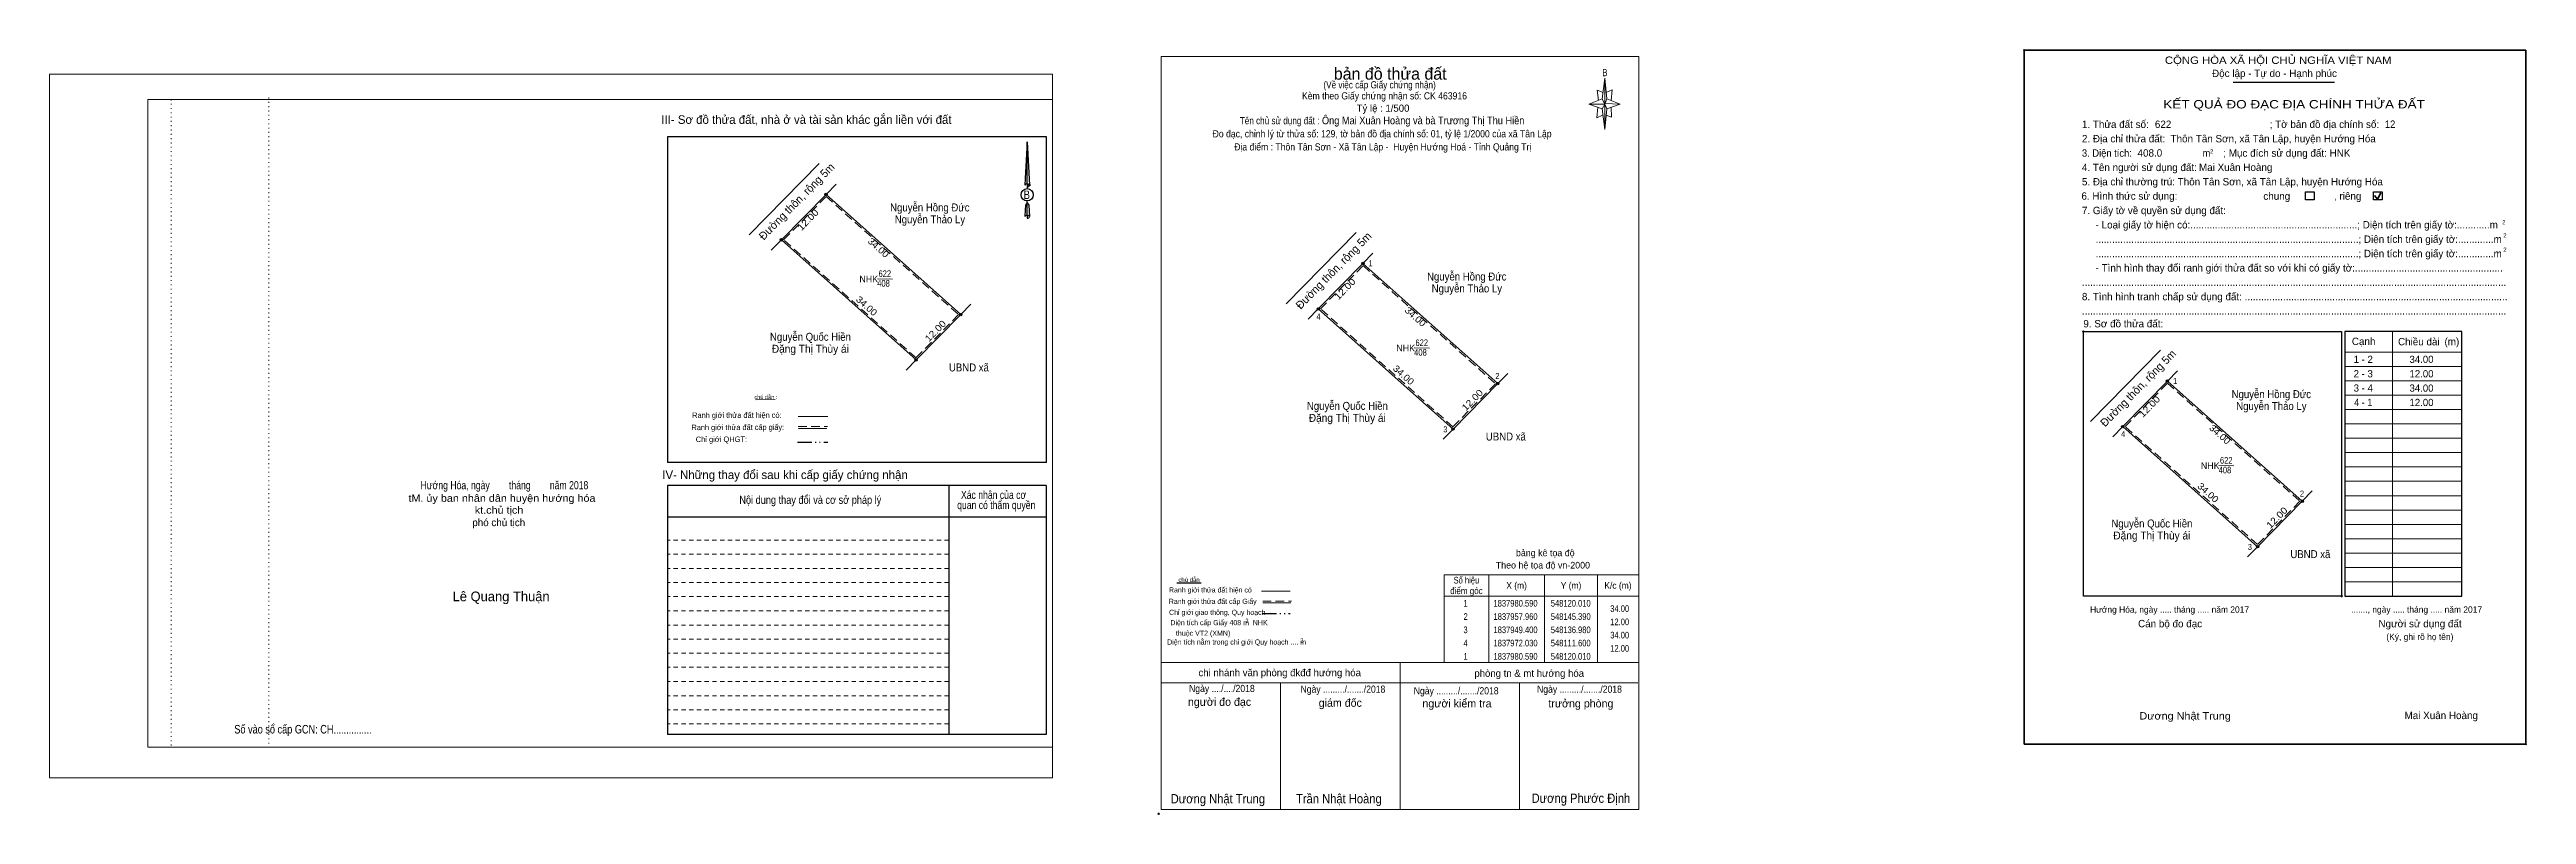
# Model space of a CAD drawing. Header units: metres. Extents: x 547721 to 548676, y 1837899 to 1838052.
# Drawn here: x 547721.1 to 548187.6, y 1837899 to 1838043 of the extents above; entities that cross this region are included whole.
import ezdxf
from ezdxf.enums import TextEntityAlignment as Align

# ---------------------------------------------------------------- set-up
doc = ezdxf.new("R2010")
doc.units = ezdxf.units.M
doc.header["$LTSCALE"] = 0.54
doc.header["$PDMODE"] = 32
doc.header["$PDSIZE"] = 0.27
for name, pattern in [('DASH_DOUBLE_DOT', [9.2, 5, -1.2, 0.3, -1.2, 0.3, -1.2]), ('DOTTED', [1.5, 0.3, -1.2]), ('MEDIUM_DASHED', [4.5, 3, -1.5]), ('SHORT_DASHED', [2.7, 1.5, -1.2])]:
    doc.linetypes.add(name, pattern=pattern)
for name, color, linetype, lineweight in [('1', 7, 'Continuous', 13), ('10', 7, 'Continuous', 13), ('11', 7, 'Continuous', 25), ('16', 7, 'Continuous', 25), ('18', 7, 'Continuous', 25), ('2', 7, 'Continuous', 35), ('27', 7, 'Continuous', 13), ('28', 7, 'SHORT_DASHED', 13), ('5', 7, 'DASH_DOUBLE_DOT', 25), ('50', 7, 'Continuous', 25), ('55', 7, 'Continuous', 13), ('63', 7, 'Continuous', 13), ('7', 7, 'Continuous', 13), ('8', 7, 'Continuous', 13)]:
    doc.layers.add(name, color=color, linetype=linetype, lineweight=lineweight)
for name, color, linetype in [('36', 7, 'Continuous'), ('48', 7, 'Continuous'), ('52', 7, 'Continuous'), ('6', 7, 'Continuous'), ('9', 7, 'Continuous')]:
    doc.layers.add(name, color=color, linetype=linetype)

msp = doc.modelspace()

# ---------------------------------------------------------------- hatches: boundary and pattern name
at = {"layer": '11'}
for points in [[(548120.2353, 1837980.59, 1), (548119.7847, 1837980.59, 1)], [(548111.8253, 1837972.03, 1), (548111.3747, 1837972.03, 1)], [(548145.6153, 1837957.96, 1), (548145.1647, 1837957.96, 1)], [(548137.2053, 1837949.4, 1), (548136.7547, 1837949.4, 1)], [(548137.2053, 1837949.4, 1), (548136.7547, 1837949.4, 1)]]:
    msp.add_hatch(color=256, dxfattribs=at).paths.add_polyline_path(points)
at = {"layer": '8'}
for points in [[(547867.5553, 1838015.75, 1), (547867.1047, 1838015.75, 1)], [(547859.1453, 1838007.19, 1), (547858.6947, 1838007.19, 1)], [(547968.6953, 1838002.74, 1), (547968.2447, 1838002.74, 1)], [(547892.9353, 1837993.12, 1), (547892.4847, 1837993.12, 1)], [(547960.2853, 1837994.18, 1), (547959.8347, 1837994.18, 1)], [(547884.5253, 1837984.56, 1), (547884.0747, 1837984.56, 1)], [(547884.5253, 1837984.56, 1), (547884.0747, 1837984.56, 1)], [(547994.0753, 1837980.11, 1), (547993.6247, 1837980.11, 1)], [(547985.6653, 1837971.55, 1), (547985.2147, 1837971.55, 1)], [(547985.6653, 1837971.55, 1), (547985.2147, 1837971.55, 1)]]:
    msp.add_hatch(color=256, dxfattribs=at).paths.add_polyline_path(points)

# ---------------------------------------------------------------- linework, layer by layer
at = {"layer": '1'}
for p, q in [((547739.59, 1838033.62), (547909.97, 1838033.62)), ((547739.59, 1837911.66), (547739.59, 1838033.62)), ((547909.97, 1838033.62), (547909.97, 1837910.63)), ((548162.39, 1837989.93), (548162.39, 1837940.08)), ((548153.45, 1837986.03), (548159.73, 1837986.03)), ((548153.45, 1837983.33), (548159.73, 1837983.33)), ((548159.73, 1837986.03), (548168.58, 1837986.03)), ((548159.73, 1837983.33), (548168.58, 1837983.33)), ((548168.58, 1837986.03), (548175.46, 1837986.03)), ((548168.58, 1837983.33), (548175.46, 1837983.33)), ((548153.45, 1837980.63), (548159.73, 1837980.63)), ((548153.45, 1837977.93), (548159.73, 1837977.93)), ((548159.73, 1837980.63), (548168.58, 1837980.63)), ((548159.73, 1837977.93), (548168.58, 1837977.93)), ((548168.58, 1837980.63), (548175.46, 1837980.63)), ((548168.58, 1837977.93), (548175.46, 1837977.93)), ((548153.45, 1837975.22), (548159.73, 1837975.22)), ((548153.45, 1837972.52), (548159.73, 1837972.52)), ((548159.73, 1837975.22), (548168.58, 1837975.22)), ((548159.73, 1837972.52), (548168.58, 1837972.52)), ((548168.58, 1837975.22), (548175.46, 1837975.22)), ((548168.58, 1837972.52), (548175.46, 1837972.52)), ((548153.45, 1837969.82), (548159.73, 1837969.82)), ((548159.73, 1837969.82), (548168.58, 1837969.82)), ((548168.58, 1837969.82), (548175.46, 1837969.82)), ((548153.45, 1837967.11), (548159.73, 1837967.11)), ((548153.45, 1837964.41), (548159.73, 1837964.41)), ((548159.73, 1837967.11), (548168.58, 1837967.11)), ((548159.73, 1837964.41), (548168.58, 1837964.41)), ((548168.58, 1837967.11), (548175.46, 1837967.11)), ((548168.58, 1837964.41), (548175.46, 1837964.41)), ((548153.45, 1837961.71), (548159.73, 1837961.71)), ((548153.45, 1837959), (548159.73, 1837959)), ((548159.73, 1837961.71), (548168.58, 1837961.71)), ((548159.73, 1837959), (548168.58, 1837959)), ((548168.58, 1837961.71), (548175.46, 1837961.71)), ((548168.58, 1837959), (548175.46, 1837959)), ((548153.45, 1837956.3), (548159.73, 1837956.3)), ((548153.45, 1837953.6), (548159.73, 1837953.6)), ((548159.73, 1837956.3), (548168.58, 1837956.3)), ((548159.73, 1837953.6), (548168.58, 1837953.6)), ((548168.58, 1837956.3), (548175.46, 1837956.3)), ((548168.58, 1837953.6), (548175.46, 1837953.6)), ((548153.45, 1837950.89), (548159.73, 1837950.89)), ((548159.73, 1837950.89), (548168.58, 1837950.89)), ((548168.58, 1837950.89), (548175.46, 1837950.89)), ((548153.45, 1837948.19), (548159.73, 1837948.19)), ((548153.45, 1837945.49), (548168.58, 1837945.49)), ((548159.73, 1837948.19), (548168.58, 1837948.19)), ((548168.58, 1837948.19), (548175.46, 1837948.19)), ((548168.58, 1837945.49), (548175.46, 1837945.49)), ((548153.45, 1837942.78), (548168.58, 1837942.78)), ((548168.58, 1837942.78), (548175.46, 1837942.78)), ((547739.59, 1837911.66), (547909.97, 1837911.66))]:
    msp.add_line(p, q, dxfattribs=at)
at = {"layer": '1', "linetype": 'DOTTED'}
for p, q in [((547744.01, 1838033.62), (547744.01, 1837911.66)), ((547762.4, 1838033.98), (547762.4, 1837912.01))]:
    msp.add_line(p, q, dxfattribs=at)
at = {"layer": '1', "lineweight": 25}
for p, q in [((548132.38, 1838036.9), (548151.48, 1838036.9)), ((548104.17, 1837945.91), (548104.17, 1837987.08)), ((548175.46, 1837989.93), (548153.45, 1837989.93)), ((548153.45, 1837989.93), (548153.45, 1837987.08)), ((548153.45, 1837987.08), (548153.45, 1837945.91)), ((548175.46, 1837940.08), (548175.46, 1837989.93)), ((548153.45, 1837945.91), (548153.45, 1837940.08))]:
    msp.add_line(p, q, dxfattribs=at)
at = {"layer": '1', "lineweight": 35}
for p, q in [((548159.02, 1838015.55), (548159.56, 1838014.85)), ((548159.56, 1838014.85), (548160.21, 1838016.02))]:
    msp.add_line(p, q, dxfattribs=at)
at = {"layer": '1'}
for points in [[(547721.07, 1837905.86), (547909.97, 1837905.86), (547909.97, 1838038.41), (547721.07, 1838038.41)], [(548120.01, 1837980.59), (548145.39, 1837957.96), (548136.98, 1837949.4), (548111.6, 1837972.03)]]:
    msp.add_lwpolyline(points, close=True, dxfattribs=at)
msp.add_lwpolyline([(547746.49, 1838033.62), (547909.97, 1838033.62), (547909.97, 1837911.66), (547746.49, 1837911.66)], dxfattribs=at)
at = {"layer": '1', "lineweight": 25}
for points in [[(548104.17, 1837987.08), (548104.17, 1837989.91), (548152.82, 1837989.91), (548152.82, 1837987.08), (548152.82, 1837945.91)], [(548152.82, 1837945.91), (548152.82, 1837940.08), (548104.17, 1837940.08), (548104.17, 1837945.91)], [(548153.45, 1837940.08), (548175.46, 1837940.08), (548175.46, 1837940.57)]]:
    msp.add_lwpolyline(points, dxfattribs=at)
at = {"layer": '1'}
for p in [(548093.04, 1838042.89), (548104.17, 1837989.91), (548152.82, 1837940.08), (548187.5, 1837912.24)]:
    msp.add_point(p, dxfattribs=at)
at = {"layer": '10'}
msp.add_line((548118.72, 1837986.41), (548105.54, 1837973), dxfattribs=at)
msp.add_lwpolyline([(548136.98, 1837949.4), (548111.6, 1837972.03), (548120.01, 1837980.59), (548145.39, 1837957.96)], close=True, dxfattribs=at)
at = {"layer": '10', "linetype": 'MEDIUM_DASHED'}
msp.add_lwpolyline([(548136.97, 1837949.81), (548112.03, 1837972.04), (548120.02, 1837980.18), (548144.96, 1837957.95)], close=True, dxfattribs=at)
at = {"layer": '11'}
for centre in [(548120.01, 1837980.59), (548111.6, 1837972.03), (548145.39, 1837957.96), (548136.98, 1837949.4), (548136.98, 1837949.4)]:
    msp.add_circle(centre, 0.2253, dxfattribs=at)
at = {"layer": '16'}
msp.add_line((547938.01, 1837942.54), (547933.39, 1837942.54), dxfattribs=at)
at = {"layer": '18'}
for p, q in [((547905.2, 1838025.62), (547905.65, 1838017.5)), ((547905.2, 1838025.62), (547905.65, 1838017.5)), ((547905.2, 1838025.62), (547905.65, 1838017.5)), ((547904.85, 1838018.74), (547904.8, 1838017.5)), ((547905.2, 1838017.72), (547905.2, 1838017.43)), ((547905.2, 1838017.43), (547905.2, 1838017.22)), ((547905.2, 1838017.22), (547905.2, 1838016.89)), ((547905.2, 1838017.22), (547905.2, 1838016.89)), ((547905.2, 1838017.22), (547905.2, 1838016.89)), ((547905.2, 1838014.14), (547905.2, 1838014.5)), ((547905.2, 1838014.14), (547905.2, 1838014.5)), ((547905.2, 1838014.14), (547905.2, 1838014.5)), ((547905.2, 1838014.14), (547905.51, 1838013.7)), ((547905.2, 1838014.14), (547905.51, 1838013.7)), ((547905.2, 1838014.14), (547905.51, 1838013.7)), ((547905.2, 1838011.83), (547905.2, 1838011.53)), ((547905.2, 1838011.53), (547905.2, 1838011.28)), ((547905.51, 1838013.7), (547905.65, 1838011.57)), ((547905.51, 1838013.7), (547905.65, 1838011.57)), ((547905.51, 1838013.7), (547905.65, 1838011.57)), ((547905.65, 1838011.57), (547905.65, 1838011.58))]:
    msp.add_line(p, q, dxfattribs=at)
for points in [[(547905.2, 1838017.72), (547905.2, 1838025.62), (547904.85, 1838018.74)], [(547905.2, 1838011.83), (547905.2, 1838014.14), (547904.93, 1838013.7), (547904.85, 1838012.83), (547904.8, 1838011.58)]]:
    msp.add_lwpolyline(points, dxfattribs=at)
msp.add_ellipse((547905.213, 1838015.6701), major_axis=(0, 1.158), ratio=0.983453, dxfattribs=at)
for centre, start_param, end_param in [((547905.2134, 1838017.4546), 1.57079633, 3.07445202), ((547905.2134, 1838017.4546), 0.06714063, 1.57079633), ((547905.2134, 1838017.4546), 4.71238898, 6.28318531), ((547905.2134, 1838011.5441), 2.49106941, 3.07427841), ((547905.2134, 1838011.5441), 1.57079633, 2.49106941), ((547905.2134, 1838011.5441), 0.06714063, 1.57079633), ((547905.2134, 1838011.5441), 4.71238898, 6.28318531)]:
    msp.add_ellipse(centre, major_axis=(0.4175, 0), ratio=0.655448, start_param=start_param, end_param=end_param, dxfattribs=at)
msp.add_point((547905.65, 1838017.5), dxfattribs=at)
at = {"layer": '2'}
msp.add_lwpolyline([(548093.04, 1838042.89), (548187.5, 1838042.89), (548187.5, 1837912.24), (548093.04, 1837912.24)], close=True, dxfattribs=at)
at = {"layer": '27'}
for p, q in [((548120.01, 1837980.59), (548121.9, 1837982.52)), ((548111.6, 1837972.03), (548109.71, 1837970.1)), ((548145.39, 1837957.96), (548147.28, 1837959.89)), ((548136.98, 1837949.4), (548135.09, 1837947.47))]:
    msp.add_line(p, q, dxfattribs=at)
at = {"layer": '28', "linetype": 'Continuous', "lineweight": 25}
for p, q in [((547908.86, 1837965.24), (547837.5, 1837965.24)), ((547890.45, 1837960.9), (547890.47, 1837914.05)), ((547908.8, 1837960.9), (547908.77, 1837914.05)), ((547908.77, 1837954.95), (547837.45, 1837954.95)), ((547908.77, 1837914.05), (547837.45, 1837914.05))]:
    msp.add_line(p, q, dxfattribs=at)
at = {"layer": '28'}
for p, q in [((547890.46, 1837950.64), (547837.45, 1837950.64)), ((547890.46, 1837947.98), (547837.45, 1837947.98)), ((547890.46, 1837945.3), (547837.45, 1837945.3)), ((547890.46, 1837942.66), (547837.45, 1837942.66)), ((547890.46, 1837939.99), (547837.45, 1837939.99)), ((547890.46, 1837937.33), (547837.45, 1837937.33)), ((547890.46, 1837934.63), (547837.45, 1837934.63)), ((547890.47, 1837931.98), (547837.45, 1837931.98)), ((547890.47, 1837929.34), (547837.45, 1837929.34)), ((547890.47, 1837926.69), (547837.45, 1837926.69)), ((547890.47, 1837924.01), (547837.45, 1837924.01)), ((547890.47, 1837921.34), (547837.45, 1837921.34)), ((547890.47, 1837918.7), (547837.45, 1837918.7)), ((547890.47, 1837916.04), (547837.45, 1837916.04))]:
    msp.add_line(p, q, dxfattribs=at)
at = {"layer": '28', "linetype": 'Continuous', "lineweight": 25}
for points in [[(547908.86, 1837965.24), (547908.86, 1838026.58), (547837.5, 1838026.58), (547837.5, 1837965.24)], [(547908.8, 1837960.9), (547837.45, 1837960.9), (547837.45, 1837914.05)]]:
    msp.add_lwpolyline(points, dxfattribs=at)
at = {"layer": '5'}
for p, q in [((547861.94, 1837969.07), (547867.69, 1837969.07)), ((547949.49, 1837936.84), (547954.73, 1837936.84))]:
    msp.add_line(p, q, dxfattribs=at)
at = {"layer": '5', "linetype": 'Continuous', "lineweight": 13}
for p, q in [((547949.39, 1837941.05), (547954.77, 1837941.05)), ((547949.59, 1837938.81), (547954.86, 1837938.81))]:
    msp.add_line(p, q, dxfattribs=at)
at = {"layer": '5', "linetype": 'MEDIUM_DASHED', "lineweight": 13}
msp.add_line((547949.59, 1837939.13), (547955.03, 1837939.13), dxfattribs=at)
at = {"layer": '50'}
for points in [[(548146.04, 1838016.24), (548147.67, 1838016.24), (548147.67, 1838014.73), (548146.04, 1838014.73)], [(548158.81, 1838016.24), (548160.43, 1838016.24), (548160.43, 1838014.73), (548158.81, 1838014.73)]]:
    msp.add_lwpolyline(points, close=True, dxfattribs=at)
at = {"layer": '55'}
for p, q in [((547862.08, 1837973.9), (547867.69, 1837973.9)), ((547862.12, 1837971.65), (547867.5, 1837971.65)), ((547862.12, 1837971.65), (547867.5, 1837971.65))]:
    msp.add_line(p, q, dxfattribs=at)
at = {"layer": '55', "linetype": 'MEDIUM_DASHED'}
msp.add_line((547862.11, 1837972.03), (547867.62, 1837972.03), dxfattribs=at)
at = {"layer": '63'}
for p, q in [((548129.68, 1837964.68), (548132.54, 1837964.64)), ((547983.76, 1837940.09), (548020.46, 1837940.09)), ((547992.16, 1837944.09), (547992.16, 1837927.59)), ((548002.66, 1837944.09), (548002.66, 1837927.59)), ((548012.66, 1837944.09), (548012.66, 1837927.59))]:
    msp.add_line(p, q, dxfattribs=at)
msp.add_lwpolyline([(547983.76, 1837944.09), (548020.46, 1837944.09), (548020.46, 1837927.59), (547983.76, 1837927.59)], close=True, dxfattribs=at)
at = {"layer": '7'}
for p, q in [((548013.51, 1838033.76), (548014.01, 1838037.66)), ((548014.41, 1838033.76), (548016.91, 1838032.76)), ((548013.51, 1838031.86), (548011.01, 1838032.76)), ((548014.41, 1838031.86), (548014.01, 1838027.96)), ((548015.31, 1838030.26), (548014.31, 1838030.66)), ((548015.21, 1838032.16), (548015.31, 1838030.26)), ((547854.03, 1837977.06), (547857.76, 1837977.11)), ((547930.46, 1837927.59), (548020.46, 1837927.59)), ((547930.46, 1837927.59), (548020.46, 1837927.59)), ((547930.46, 1837927.59), (548020.46, 1837927.59)), ((547975.46, 1837899.89), (547975.46, 1837927.59)), ((547930.46, 1837923.79), (548020.26, 1837923.79)), ((547952.96, 1837899.89), (547952.96, 1837923.79)), ((547997.96, 1837899.89), (547997.96, 1837923.79)), ((548020.46, 1837899.89), (547930.46, 1837899.89))]:
    msp.add_line(p, q, dxfattribs=at)
for points in [[(547930.46, 1838041.69), (548020.46, 1838041.69), (548020.46, 1837899.89), (547930.46, 1837899.89)], [(548014.01, 1838037.66), (548014.41, 1838033.76), (548014.01, 1838032.76)], [(548014.01, 1838032.76), (548011.01, 1838032.76), (548013.51, 1838033.76), (548014.41, 1838031.86), (548016.91, 1838032.76), (548014.01, 1838032.86)], [(548014.01, 1838032.76), (548014.01, 1838027.96), (548013.51, 1838031.86)]]:
    msp.add_lwpolyline(points, close=True, dxfattribs=at)
for points in [[(548014.01, 1838032.76), (548013.51, 1838033.76), (548011.01, 1838032.76)], [(548013.71, 1838034.96), (548012.61, 1838035.36), (548012.81, 1838033.46)], [(548014.31, 1838034.96), (548015.41, 1838035.46), (548015.21, 1838033.46)], [(548012.71, 1838032.16), (548012.51, 1838030.16), (548013.61, 1838030.66)], [(548014.01, 1838032.76), (548014.41, 1838031.86), (548016.91, 1838032.76)]]:
    msp.add_lwpolyline(points, dxfattribs=at)
msp.add_point((547929.99, 1837899.11), dxfattribs=at)
at = {"layer": '8'}
for p, q in [((547866.04, 1838021.57), (547852.86, 1838008.16)), ((547867.33, 1838015.75), (547869.22, 1838017.68)), ((547858.92, 1838007.19), (547857.03, 1838005.26)), ((547967.18, 1838008.56), (547954, 1837995.15)), ((547968.47, 1838002.74), (547970.36, 1838004.67)), ((547877, 1837999.84), (547879.86, 1837999.8)), ((547892.71, 1837993.12), (547894.6, 1837995.05)), ((547960.06, 1837994.18), (547958.17, 1837992.25)), ((547978.14, 1837986.83), (547981, 1837986.79)), ((547884.3, 1837984.56), (547882.41, 1837982.63)), ((547993.85, 1837980.11), (547995.74, 1837982.04)), ((547985.44, 1837971.55), (547983.55, 1837969.62))]:
    msp.add_line(p, q, dxfattribs=at)
for points in [[(547884.3, 1837984.56), (547858.92, 1838007.19), (547867.33, 1838015.75), (547892.71, 1837993.12)], [(547867.33, 1838015.75), (547892.71, 1837993.12), (547884.3, 1837984.56), (547858.92, 1838007.19)], [(547985.44, 1837971.55), (547960.06, 1837994.18), (547968.47, 1838002.74), (547993.85, 1837980.11)], [(547968.47, 1838002.74), (547993.85, 1837980.11), (547985.44, 1837971.55), (547960.06, 1837994.18)]]:
    msp.add_lwpolyline(points, close=True, dxfattribs=at)
at = {"layer": '8', "linetype": 'MEDIUM_DASHED'}
for points in [[(547884.29, 1837984.97), (547859.35, 1838007.2), (547867.34, 1838015.34), (547892.28, 1837993.11)], [(547985.43, 1837971.96), (547960.49, 1837994.19), (547968.48, 1838002.33), (547993.42, 1837980.1)]]:
    msp.add_lwpolyline(points, close=True, dxfattribs=at)
at = {"layer": '8', "lineweight": 25}
for centre in [(547867.33, 1838015.75), (547858.92, 1838007.19), (547968.47, 1838002.74), (547892.71, 1837993.12), (547960.06, 1837994.18), (547884.3, 1837984.56), (547884.3, 1837984.56), (547993.85, 1837980.11), (547985.44, 1837971.55), (547985.44, 1837971.55)]:
    msp.add_circle(centre, 0.2253, dxfattribs=at)

# ---------------------------------------------------------------- texts
at = {"layer": '1'}
for s, height, width, p in [('CỘNG HÒA XÃ HỘI CHỦ NGHĨA VIỆT NAM', 1.388, 1.15, (548119.53, 1838040.32)), ('3. Diện tích:', 1.388, 0.95, (548103.9, 1838022.84)), ('m', 1.388, 0.95, (548126.62, 1838022.84)), ('2', 0.7928, 0.9, (548128.05, 1838023.47)), ('2', 0.7928, 0.9, (548183.07, 1838010.1)), ('2', 0.7928, 0.9, (548183.28, 1838007.63)), ('2', 0.7928, 0.9, (548183.28, 1838004.93)), ('Dương Nhật Trung', 1.388, 1.1, (548114.72, 1837916.85))]:
    msp.add_text(s, height=height, dxfattribs=dict(at, width=width)).set_placement(p)
for s, height, p in [('Độc lập - Tự do - Hạnh phúc', 1.388, (548128.41, 1838037.85)), ('1. Thửa đất số:', 1.388, (548103.9, 1838028.25)), ('; Tờ bản đồ địa chính số:', 1.388, (548139.27, 1838028.26)), ('2. Địa chỉ thửa đất:', 1.388, (548103.9, 1838025.55)), ('; Mục đích sử dụng đất: HNK', 1.388, (548130.53, 1838022.84)), ('4. Tên người sử dụng đất:', 1.388, (548103.9, 1838020.14)), ('5. Địa chỉ thường trú: Thôn Tân Sơn, xã Tân Lập, huyện Hướng Hóa', 1.388, (548103.9, 1838017.44)), ('chung                , riêng', 1.388, (548138.07, 1838014.73)), ('7. Giấy tờ về quyền sử dụng đất:', 1.388, (548103.9, 1838012.03)), ('     - Loại giấy tờ hiện có:.............................................................; Diện tích trên giấy tờ:............m', 1.388, (548103.9, 1838009.33)), ('     ................................................................................................; Diện tích trên giấy tờ:.............m', 1.388, (548103.9, 1838006.62)), ('     ................................................................................................; Diện tích trên giấy tờ:.............m', 1.388, (548103.9, 1838003.92)), ('     - Tình hình thay đổi ranh giới thửa đất so với khi có giấy tờ:......................................................', 1.388, (548103.9, 1838001.22)), ('8. Tình hình tranh chấp sử dụng đất: ................................................................................................', 1.388, (548103.9, 1837995.81)), ('...........................................................................................................................................................', 1.388, (548103.9, 1837998.51)), ('...........................................................................................................................................................', 1.388, (548103.9, 1837993.11)), ('9. Sơ đồ thửa đất:', 1.388, (548104.17, 1837990.71)), ('Cạnh', 1.388, (548154.75, 1837987.37)), ('Chiều dài', 1.388, (548163.44, 1837987.32)), ('(m)', 1.388, (548172.2, 1837987.34)), ('Hướng Hóa, ngày ..... tháng ..... năm 2017', 1.189, (548105.44, 1837936.97)), ('Cán bộ đo đạc', 1.388, (548114.47, 1837934.22)), ('......., ngày ..... tháng ..... năm 2017', 1.189, (548154.62, 1837936.97)), ('Người sử dụng đất', 1.388, (548159.75, 1837934.22)), ('(Ký, ghi rõ họ tên)', 1.189, (548161.24, 1837931.84))]:
    msp.add_text(s, height=height, dxfattribs=at).set_placement(p)
for s, height, width, p in [('KẾT QUẢ ĐO ĐẠC ĐỊA CHÍNH THỬA ĐẤT', 1.586, 1.2, (548143.865, 1838031.93)), ('408', 1.25, 0.85, (548130.845, 1837963.21)), ('622', 1.25, 0.85, (548131.085, 1837965.03))]:
    msp.add_text(s, height=height, dxfattribs=dict(at, width=width)).set_placement(p, align=Align.CENTER)
msp.add_text('NHK', height=1.25, dxfattribs=at).set_placement((548128.065, 1837964.02), align=Align.CENTER)
at = {"layer": '10'}
msp.add_text('Đường thôn, rộng 5m', height=1.5, rotation=45.506, dxfattribs=at).set_placement((548108.26, 1837971.86))
at = {"layer": '16', "width": 0.8}
for p in [(547946.62, 1837935.05), (547956.96, 1837931.35)]:
    msp.add_text('2', height=0.8, dxfattribs=at).set_placement(p, align=Align.CENTER)
at = {"layer": '18'}
for s, height, width, p in [('B', 1.59, 0.85, (547905.145, 1838014.89)), ('tM. ủy ban nhân dân huyện hướng hóa', 1.381, 1.1, (547806.295, 1837957.85)), ('Hướng Hóa, ngày        tháng        năm 2018', 1.523, 0.8, (547806.76, 1837960.22)), ('kt.chủ tịch', 1.381, 1.1, (547805.745, 1837955.62)), ('Số vào sổ cấp GCN: CH...............', 1.611, 0.8, (547768.805, 1837914.22))]:
    msp.add_text(s, height=height, dxfattribs=dict(at, width=width)).set_placement(p, align=Align.CENTER)
for s, height, p in [('phó chủ tịch', 1.381, (547805.685, 1837953.27)), ('Lê Quang Thuận', 1.822, (547806.13, 1837939.13))]:
    msp.add_text(s, height=height, dxfattribs=at).set_placement(p, align=Align.CENTER)
at = {"layer": '28'}
for s, p in [('III- Sơ đồ thửa đất, nhà ở và tài sản khác gắn liền với đất', (547863.64, 1838029.03)), ('IV- Những thay đổi sau khi cấp giấy chứng nhận', (547859.61, 1837962.14))]:
    msp.add_text(s, height=1.611, dxfattribs=at).set_placement(p, align=Align.CENTER)
for s, width, p in [('Nội dung thay đổi và cơ sở pháp lý', 0.85, (547864.375, 1837957.47)), (' quan có thẩm quyền', 0.8, (547899.17, 1837956.48)), ('Xác nhận của cơ', 0.8, (547898.89, 1837958.4))]:
    msp.add_text(s, height=1.519, dxfattribs=dict(at, width=width)).set_placement(p, align=Align.CENTER)
at = {"layer": '36'}
for s, width, p in [('Nguyễn Hồng Đức', 0.9, (548139.575, 1837977.38)), ('Nguyễn Thảo Ly', 0.9, (548139.59, 1837975.14)), ('Nguyễn Quốc Hiền', 0.9, (548117.085, 1837953.02)), ('Đặng Thị Thùy ái', 0.95, (548117.07, 1837950.76)), ('UBND xã', 0.9, (548146.93, 1837947.25))]:
    msp.add_text(s, height=1.5, dxfattribs=dict(at, width=width)).set_placement(p, align=Align.CENTER)
at = {"layer": '48'}
msp.add_text('6. Hình thức sử dụng:', height=1.388, dxfattribs=at).set_placement((548103.81, 1838014.75))
at = {"layer": '5'}
for s, height, width, p in [('Ranh giới thửa đất cấp Giấy', 0.96, 0.9, (547940.17, 1837938.63)), ('Ranh giới thửa đất hiện có ', 0.96, 0.9, (547939.915, 1837940.78)), ('chú dẫn', 0.7999, 1.05, (547935.71, 1837942.78)), ('Chỉ giới giao thông, Quy hoạch', 0.96, 0.9, (547941.03, 1837936.56)), ('Diện tích cấp Giấy 408 m  NHK', 0.96, 0.9, (547941.355, 1837934.62)), ('Diện tích nằm trong chỉ giới Quy hoạch .... m', 0.96, 0.9, (547944.675, 1837930.97)), ('thuộc VT2 (XMN)', 0.96, 0.95, (547938.365, 1837932.63))]:
    msp.add_text(s, height=height, dxfattribs=dict(at, width=width)).set_placement(p, align=Align.CENTER)
at = {"layer": '52'}
for s, p in [('2 - 3', (548156.895, 1837981.3)), ('1 - 2', (548156.895, 1837984.01)), ('34.00', (548167.865, 1837984.01)), ('12.00', (548167.865, 1837981.3)), ('3 - 4', (548156.895, 1837978.6)), ('34.00', (548167.865, 1837978.6)), ('12.00', (548167.865, 1837975.9))]:
    msp.add_text(s, height=1.352, dxfattribs=at).set_placement(p, align=Align.CENTER)
at = {"layer": '52', "width": 0.95}
msp.add_text('4 - 1', height=1.352, dxfattribs=at).set_placement((548156.895, 1837975.9), align=Align.CENTER)
at = {"layer": '55'}
for s, height, width, p in [('Ranh giới thửa đất cấp giấy:', 1.035, 0.8, (547850.7188, 1837971.3667)), ('Ranh giới thửa đất hiện có:', 1.04, 0.8, (547850.5438, 1837973.6462)), ('Chỉ giới QHGT:', 1.035, 0.85, (547847.6288, 1837969.1096))]:
    msp.add_text(s, height=height, rotation=0.135, dxfattribs=dict(at, width=width)).set_placement(p, align=Align.CENTER)
at = {"layer": '6'}
for s, p in [('622', (548117.64, 1838028.26)), ('408.0', (548114.38, 1838022.86)), ('Thôn Tân Sơn, xã Tân Lập, huyện Hướng Hóa', (548120.6, 1838025.55)), ('Mai Xuân Hoàng', (548125.95, 1838020.16)), ('Mai Xuân Hoàng', (548164.67, 1837916.93))]:
    msp.add_text(s, height=1.388, dxfattribs=at).set_placement(p)
at = {"layer": '6', "width": 0.95}
msp.add_text('12', height=1.388, dxfattribs=at).set_placement((548160.97, 1838028.28))
at = {"layer": '63'}
for s, rotation, width, p in [('12.00', 45.506, 1.15, (548117.0716, 1837975.352)), ('34.00', 318.278, 1.1, (548129.4691, 1837970.0826)), ('34.00', 318.278, 1.1, (548127.2491, 1837959.1126)), ('12.00', 45.506, 1.15, (548141.0716, 1837954.422))]:
    msp.add_text(s, height=1.25, rotation=rotation, dxfattribs=dict(at, width=width)).set_placement(p, align=Align.CENTER)
for s, width, p in [('điểm góc', 0.9, (547987.96, 1837940.47)), ('Số hiệu', 0.85, (547987.96, 1837942.47)), ('X (m)', 0.95, (547997.41, 1837941.47)), ('Y (m)', 0.95, (548007.665, 1837941.47)), ('K/c (m)', 0.95, (548016.505, 1837941.47)), (' 2', 0.85, (547987.615, 1837935.62)), (' 1', 0.75, (547987.61, 1837938.12)), ('1837980.590', 0.85, (547997.21, 1837938.12)), ('1837957.960', 0.85, (547997.21, 1837935.62)), ('548120.010', 0.85, (548007.61, 1837938.12)), ('548145.390', 0.85, (548007.61, 1837935.62)), (' 4', 0.85, (547987.61, 1837930.62)), (' 3', 0.8, (547987.605, 1837933.12)), ('1837949.400', 0.85, (547997.21, 1837933.12)), ('1837972.030', 0.85, (547997.21, 1837930.62)), ('548136.980', 0.85, (548007.61, 1837933.12)), ('548111.600', 0.85, (548007.61, 1837930.62)), (' 1', 0.75, (547987.61, 1837928.12)), ('1837980.590', 0.85, (547997.21, 1837928.12)), ('548120.010', 0.85, (548007.61, 1837928.12))]:
    msp.add_text(s, height=1.25, dxfattribs=dict(at, width=width)).set_placement(p, align=Align.CENTER)
at = {"layer": '63', "width": 0.85}
for s, p in [('34.00', (548018.61, 1837937.12)), ('12.00', (548018.61, 1837934.62)), ('34.00', (548018.61, 1837932.12)), ('12.00', (548018.61, 1837929.62))]:
    msp.add_text(s, height=1.25, dxfattribs=at).set_placement(p, align=Align.RIGHT)
at = {"layer": '7'}
for s, height, p in [('bản đồ thửa đất', 2.25, (547973.605, 1838037.35)), ('Tỷ lệ : 1/500', 1.35, (547972.255, 1838031.31)), ('bảng kê tọa độ', 1.25, (548002.815, 1837947.61)), ('Theo hệ tọa độ vn-2000', 1.25, (548002.365, 1837945.29)), ('chi nhánh văn phòng đkđđ hướng hóa', 1.35, (547952.79, 1837925.01)), ('phòng tn & mt hướng hóa', 1.35, (547999.785, 1837924.89)), ('người đo đạc', 1.5, (547941.455, 1837919.43)), ('giám đốc', 1.5, (547964.205, 1837919.25)), ('người kiểm tra', 1.5, (547986.185, 1837919.13)), ('trưởng phòng', 1.5, (548009.525, 1837919.13))]:
    msp.add_text(s, height=height, dxfattribs=at).set_placement(p, align=Align.CENTER)
for s, height, width, p in [('B', 1.378, 0.75, (548014.045, 1838038.01)), ('Kèm theo Giấy chứng nhận số: CK 463916', 1.35, 0.9, (547972.53, 1838033.63)), ('(Về việc cấp Giấy chứng nhận)', 1.35, 0.85, (547971.61, 1838035.71)), ('Tên chủ sử dụng đất :', 1.35, 0.85, (547952.775, 1838028.96)), ('Đo đạc, chỉnh lý từ thửa số: 129, tờ bản đồ địa chính số: 01, tỷ lệ 1/2000 của xã Tân Lập', 1.35, 0.9, (547972.08, 1838026.49)), ('Địa điểm : Thôn Tân Sơn - Xã Tân Lập -  Huyện Hướng Hoá - Tỉnh Quảng Trị ', 1.35, 0.9, (547972.425, 1838024.02)), ('Ngày ..../..../2018', 1.35, 0.9, (547941.9, 1837922.03)), ('Ngày ........./......./2018', 1.35, 0.9, (547964.7, 1837921.9)), ('Ngày ........./......./2018', 1.35, 0.9, (547986.03, 1837921.59)), ('Ngày ........./......./2018', 1.35, 0.9, (548009.26, 1837921.89)), ('Dương Nhật Trung', 1.75, 0.9, (547941.14, 1837901.06)), ('Trần Nhật Hoàng', 1.75, 0.9, (547963.935, 1837901.07)), ('Dương Phước Định', 1.75, 0.9, (548009.525, 1837901.16))]:
    msp.add_text(s, height=height, dxfattribs=dict(at, width=width)).set_placement(p, align=Align.CENTER)
at = {"layer": '7', "width": 0.9}
msp.add_text('Ông Mai Xuân Hoàng và bà Trương Thị Thu Hiền', height=1.44, dxfattribs=at).set_placement((547960.75, 1838028.95))
at = {"layer": '7'}
msp.add_text('chú dẫn :', height=0.7652, rotation=359.974, dxfattribs=at).set_placement((547856.0148, 1837977.2089), align=Align.CENTER)
at = {"layer": '8'}
for p in [(547855.58, 1838007.02), (547956.72, 1837994.01)]:
    msp.add_text('Đường thôn, rộng 5m', height=1.5, rotation=45.506, dxfattribs=at).set_placement(p)
for s, height, width, p in [('Nguyễn Hồng Đức', 1.5, 0.9, (547886.885, 1838012.54)), ('Nguyễn Thảo Ly', 1.5, 0.9, (547886.905, 1838010.3)), ('622', 1.25, 0.85, (547878.405, 1838000.19)), ('1', 1.126, 0.75, (547969.91, 1838002.22)), ('Nguyễn Hồng Đức', 1.5, 0.9, (547988.025, 1837999.53)), ('408', 1.25, 0.85, (547878.165, 1837998.37)), ('Nguyễn Thảo Ly', 1.5, 0.9, (547988.045, 1837997.29)), ('4', 1.126, 0.9, (547960.105, 1837992.18)), ('Nguyễn Quốc Hiền', 1.5, 0.9, (547864.4, 1837988.18)), ('Đặng Thị Thùy ái', 1.5, 0.95, (547864.38, 1837985.92)), ('408', 1.25, 0.85, (547979.305, 1837985.36)), ('622', 1.25, 0.85, (547979.545, 1837987.18)), ('UBND xã', 1.5, 0.9, (547894.245, 1837982.41)), ('2', 1.126, 0.9, (547993.8, 1837980.99)), ('Nguyễn Quốc Hiền', 1.5, 0.9, (547965.54, 1837975.17)), ('Đặng Thị Thùy ái', 1.5, 0.95, (547965.52, 1837972.91)), ('3', 1.126, 0.8, (547983.995, 1837970.94)), ('UBND xã', 1.5, 0.9, (547995.385, 1837969.4))]:
    msp.add_text(s, height=height, dxfattribs=dict(at, width=width)).set_placement(p, align=Align.CENTER)
for s, rotation, width, p in [('12.00', 45.506, 1.15, (547864.3916, 1838010.512)), ('34.00', 318.278, 1.1, (547876.7891, 1838005.2426)), ('34.00', 318.278, 1.1, (547874.5691, 1837994.2726)), ('12.00', 45.506, 1.15, (547965.5316, 1837997.502)), ('12.00', 45.506, 1.15, (547888.3916, 1837989.582)), ('34.00', 318.278, 1.1, (547977.9291, 1837992.2326)), ('34.00', 318.278, 1.1, (547975.7091, 1837981.2626)), ('12.00', 45.506, 1.15, (547989.5316, 1837976.572))]:
    msp.add_text(s, height=1.25, rotation=rotation, dxfattribs=dict(at, width=width)).set_placement(p, align=Align.CENTER)
for p in [(547875.385, 1837999.18), (547976.525, 1837986.17)]:
    msp.add_text('NHK', height=1.25, dxfattribs=at).set_placement(p, align=Align.CENTER)
at = {"layer": '9'}
for s, width, p in [('1', 0.75, (548121.46, 1837980.07)), ('4', 0.9, (548111.65, 1837970.03)), ('2', 0.9, (548145.345, 1837958.84)), ('3', 0.85, (548135.54, 1837948.79))]:
    msp.add_text(s, height=1.126, dxfattribs=dict(at, width=width)).set_placement(p, align=Align.CENTER)

doc.saveas('drawing.dxf')
